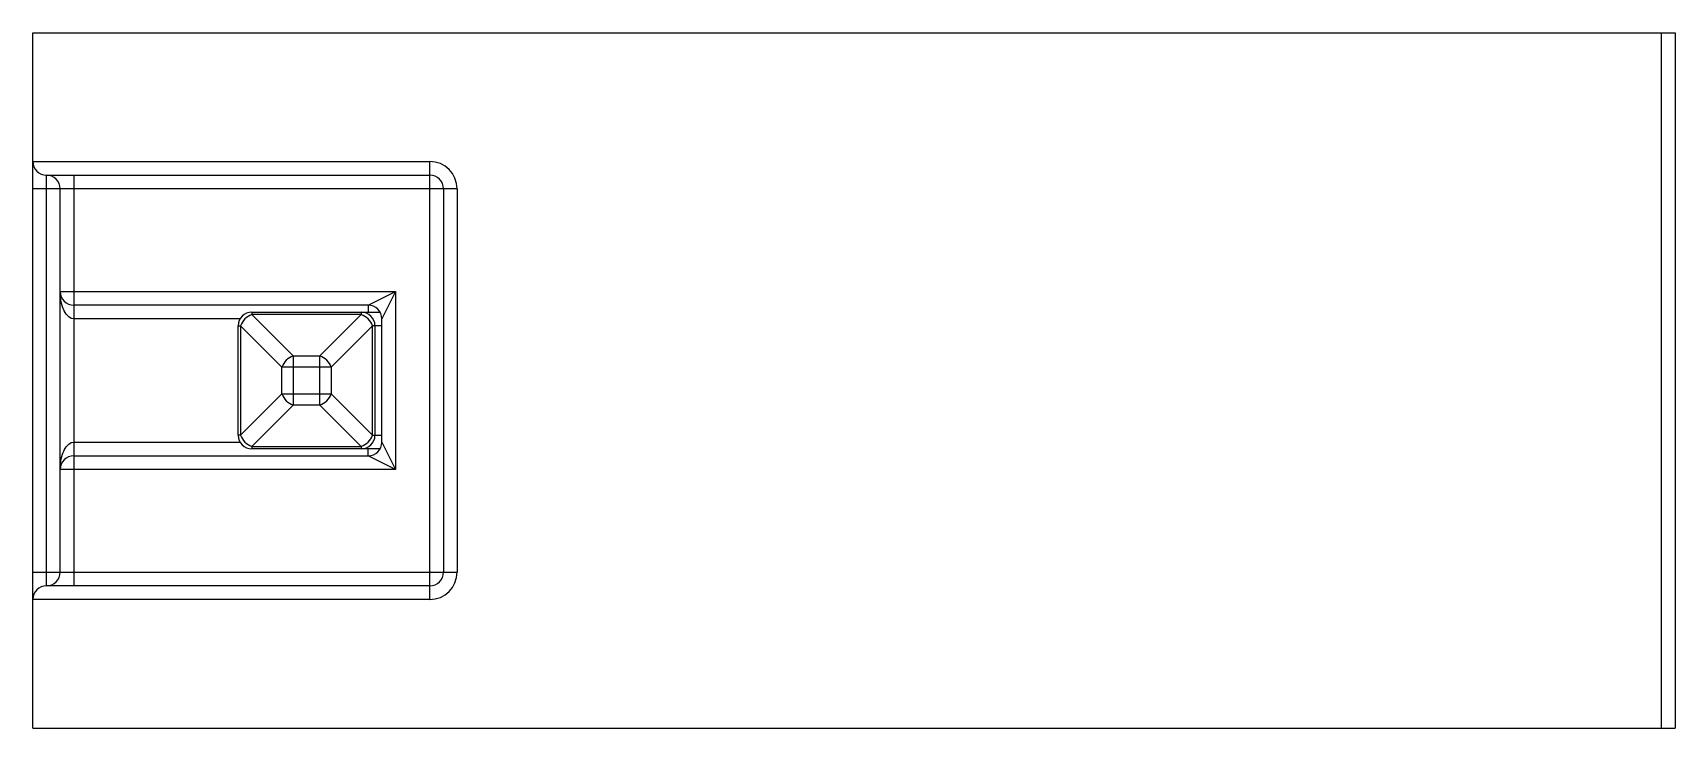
# Model space of a CAD drawing. Header units: millimetres. Extents: x -2 to 10, y -2.5 to 2.5.
import ezdxf

# ---------------------------------------------------------------- set-up
doc = ezdxf.new("R2010")
doc.units = ezdxf.units.MM

msp = doc.modelspace()

# ---------------------------------------------------------------- linework, layer by layer
at = {"color": 7, "linetype": 'Continuous', "lineweight": 25}
for p, q in [((-2, 2.54), (10, 2.54)), ((-2, -2.54), (-2, 2.54)), ((9.9, -2.54), (9.9, 2.54)), ((10, 2.54), (10, -2.54)), ((-2, 1.6), (0.9, 1.6)), ((0.9, -1.6), (0.9, 1.6)), ((-1.9, 1.5), (0.9, 1.5)), ((-1.9, -1.5), (-1.9, 1.5)), ((-1.7, 1.5), (-1.7, -1.5)), ((1.1, 1.4), (-2, 1.4)), ((-1.8, -1.4), (-1.8, 1.4)), ((1, 1.4), (1, -1.4)), ((1.1, 1.4), (1.1, -1.4)), ((-1.8, 0.65), (0.65, 0.65)), ((0.45, 0.55), (0.65, 0.65)), ((0.65, 0.65), (0.55, 0.45)), ((0.65, 0.65), (0.65, -0.65)), ((0.45, 0.55), (-1.7, 0.55)), ((-0.4, 0.5), (-0.4, 0.482)), ((-0.4, 0.5), (0.537, 0.5)), ((-0.4, 0.482), (-0.098, 0.18)), ((0.4, 0.482), (-0.4, 0.482)), ((0.098, 0.18), (0.4, 0.482)), ((0.4, 0.5), (0.4, 0.482)), ((0.45, 0.55), (0.45, 0.5)), ((-0.487, 0.45), (-1.7, 0.45)), ((-0.5, 0.4), (-0.482, 0.4)), ((-0.5, -0.4), (-0.5, 0.4)), ((-0.18, 0.098), (-0.482, 0.4)), ((-0.482, 0.4), (-0.482, -0.4)), ((0.482, 0.4), (0.18, 0.098)), ((0.482, -0.4), (0.482, 0.4)), ((0.55, 0.4), (0.482, 0.4)), ((0.5, 0.4), (0.5, -0.4)), ((0.55, -0.45), (0.55, 0.45)), ((-0.098, 0.18), (-0.098, -0.18)), ((-0.098, 0.18), (0.098, 0.18)), ((0.098, -0.18), (0.098, 0.18)), ((0.18, 0.098), (-0.18, 0.098)), ((-0.18, -0.098), (-0.18, 0.098)), ((0.18, 0.098), (0.18, -0.098)), ((-0.482, -0.4), (-0.18, -0.098)), ((-0.18, -0.098), (0.18, -0.098)), ((0.18, -0.098), (0.482, -0.4)), ((-0.098, -0.18), (-0.4, -0.482)), ((0.098, -0.18), (-0.098, -0.18)), ((0.4, -0.482), (0.098, -0.18)), ((-1.7, -0.45), (-0.487, -0.45)), ((-0.482, -0.4), (-0.5, -0.4)), ((0.482, -0.4), (0.55, -0.4)), ((0.55, -0.45), (0.65, -0.65)), ((-1.7, -0.55), (0.45, -0.55)), ((-0.4, -0.482), (0.4, -0.482)), ((-0.4, -0.482), (-0.4, -0.5)), ((0.537, -0.5), (-0.4, -0.5)), ((0.4, -0.482), (0.4, -0.5)), ((0.45, -0.55), (0.45, -0.5)), ((0.65, -0.65), (0.45, -0.55)), ((0.65, -0.65), (-1.8, -0.65)), ((-2, -1.4), (1.1, -1.4)), ((0.9, -1.5), (-1.9, -1.5)), ((0.9, -1.6), (-2, -1.6)), ((-2, -2.54), (10, -2.54))]:
    msp.add_line(p, q, dxfattribs=at)
at = {"color": 7, "linetype": 'Continuous', "lineweight": 25, "flags": 128}
for points in [[(-1.7, 0.45), (-1.72, 0.454), (-1.738, 0.465), (-1.756, 0.484), (-1.771, 0.509), (-1.783, 0.539), (-1.792, 0.573), (-1.798, 0.611), (-1.8, 0.65)], [(-1.8, -0.65), (-1.798, -0.611), (-1.792, -0.573), (-1.783, -0.539), (-1.771, -0.509), (-1.756, -0.484), (-1.738, -0.465), (-1.72, -0.454), (-1.7, -0.45)]]:
    msp.add_lwpolyline(points, dxfattribs=at)
at = {"color": 7, "linetype": 'Continuous', "lineweight": 25}
for centre, radius, start, end in [((-1.9, 1.6), 0.1, 180, 270), ((0.9, 1.4), 0.2, 0, 90), ((-1.9, 1.4), 0.1, 0, 90), ((0.9, 1.4), 0.1, 0, 90), ((-1.7, 0.65), 0.1, 180, 270), ((-0.4, 0.4), 0.1, 90, 180), ((-0.356, 0.356), 0.133, 109.2386, 160.7614), ((0.4, 0.4), 0.1, 0, 90), ((0.356, 0.356), 0.133, 19.2386, 70.7614), ((0.45, 0.45), 0.1, 0, 90), ((-0.054, 0.054), 0.133, 109.2386, 160.7614), ((0.054, 0.054), 0.133, 19.2386, 70.7614), ((-0.054, -0.054), 0.133, 199.2386, 250.7614), ((0.054, -0.054), 0.133, 289.2386, 340.7614), ((-0.4, -0.4), 0.1, 180, 270), ((-0.356, -0.356), 0.133, 199.2386, 250.7614), ((0.356, -0.356), 0.133, 289.2386, 340.7614), ((0.4, -0.4), 0.1, 270, 0), ((0.45, -0.45), 0.1, 270, 0), ((-1.7, -0.65), 0.1, 90, 180), ((-1.9, -1.4), 0.1, 270, 0), ((0.9, -1.4), 0.1, 270, 0), ((0.9, -1.4), 0.2, 270, 0), ((-1.9, -1.6), 0.1, 90, 180)]:
    msp.add_arc(centre, radius, start, end, dxfattribs=at)

doc.saveas('drawing.dxf')
